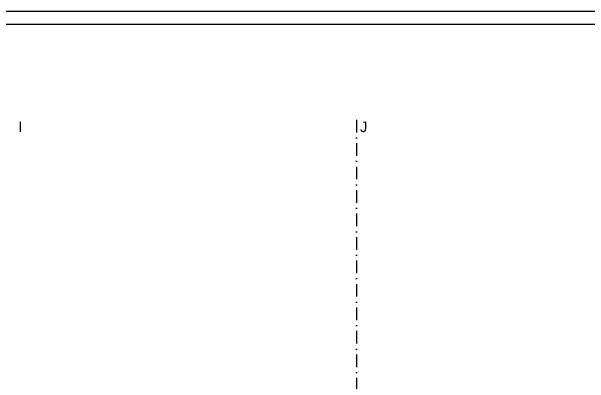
# Model space of a CAD drawing. Extents: x 3792242 to 5145247, y -1546315 to -1031918.
# Drawn here: x 3929675 to 3940713, y -1490980 to -1483880 of the extents above; entities that cross this region are included whole.
import ezdxf

# ---------------------------------------------------------------- set-up
doc = ezdxf.new("R2010")
doc.units = 0
doc.header["$MEASUREMENT"] = 0
doc.linetypes.add('BODKOCIARKOVANA_3', pattern=[5.6, 3, -1.3, 0, -1.3])
doc.layers.add('osi', color=253, linetype='CONTINUOUS')
doc.layers.add('TENKÁ', color=7, linetype='CONTINUOUS')
doc.styles.add('styl1', font='arial.ttf')

msp = doc.modelspace()

# ---------------------------------------------------------------- linework, layer by layer
at = {"layer": 'osi', "linetype": 'BODKOCIARKOVANA_3', "ltscale": 80}
msp.add_line((3936265, -1485946), (3936265, -1508356), dxfattribs=at)
at = {"layer": 'TENKÁ', "color": 7}
for p, q in [((3962617, -1483879.516), (3885421.311, -1483879.516)), ((3962367, -1484129.516), (3885671.311, -1484129.516))]:
    msp.add_line(p, q, dxfattribs=at)

# ---------------------------------------------------------------- texts
at = {"layer": 'TENKÁ', "ltscale": 0.25, "style": 'styl1'}
for s, p in [('I', (3929804.054, -1486180.5)), ('J', (3936330.554, -1486180.5))]:
    msp.add_text(s, height=200, dxfattribs=at).set_placement(p)

doc.saveas('drawing.dxf')
